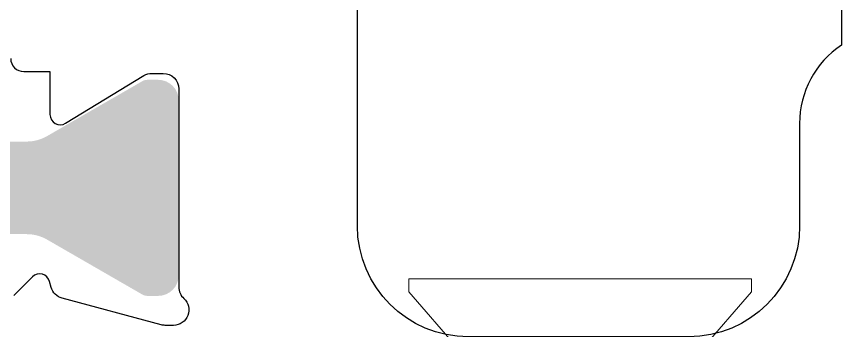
# Model space of a CAD drawing. Extents: x 0 to 79.8, y 0 to 38.2.
# Drawn here: x 26.064 to 26.694, y 29.712 to 29.952 of the extents above; entities that cross this region are included whole.
import ezdxf

# ---------------------------------------------------------------- set-up
doc = ezdxf.new("R2010")
doc.units = 0
doc.header["$MEASUREMENT"] = 0
doc.linetypes.add('SLD-Solid', pattern=[0])
doc.layers.get('0').update_dxf_attribs({"linetype": 'CONTINUOUS'})
for name, color, linetype in [('FRAME', 1, 'CONTINUOUS'), ('I-STRUT', 7, 'CONTINUOUS'), ('TEXT', 7, 'CONTINUOUS')]:
    doc.layers.add(name, color=color, linetype=linetype)

# ---------------------------------------------------------------- blocks, each defined once
blk = doc.blocks.new('3749-SILL')
at = {"layer": 'I-STRUT'}
h = blk.add_hatch(color=256, dxfattribs=at)
h.dxf.hatch_style = 1
edge = h.paths.add_edge_path()
edge.add_arc((0.9540000000000077, -0.5239998801021031), 0.06889742808219167, 59.999999999995, 119.9999999999948, ccw=False)
edge.add_line((0.9884487140411125, -0.4643329571275103), (0.985495967123299, -0.4694472648110448))
edge.add_arc((0.9540000000000077, -0.523999880102096), 0.06299193424657525, 30.000000000000625, 59.99999999999619, ccw=False)
edge.add_line((1.008552615291066, -0.4925039129788047), (1.013666922974593, -0.4895511660610055))
edge.add_arc((0.9540000000000077, -0.5239998801021031), 0.06889742808219167, 5.9117155615240335e-12, 30.000000000002785, ccw=False)
edge.add_line((1.022897428082203, -0.523999880102096), (1.01699193424659, -0.523999880102096))
edge.add_arc((0.9540000000000077, -0.523999880102096), 0.06299193424657525, -30.000000000000625, 0, ccw=False)
edge.add_line((1.008552615291066, -0.5554958472253873), (1.013666922974593, -0.5584485941432007))
edge.add_arc((0.9540000000000077, -0.5239998801021031), 0.06889742808219167, 323.1301023541607, 329.99999999999716, ccw=False)
edge.add_arc((1.040613909589055, -0.588960312293878), 0.03936995890410953, 143.1301023541601, 323.1301023541457)
edge.add_arc((0.9540000000000077, -0.5239998801021031), 0.1476373458904107, 323.1301023541566, 343.8304322988947)
edge.add_arc((1.103359578905156, -0.5673068348966197), 0.007873991780821906, 90, 163.8304322988909, ccw=False)
edge.add_line((1.103359578905156, -0.5594328431158004), (1.125148285231191, -0.5594328431158004))
edge.add_arc((1.125148285231191, -0.5909288102390864), 0.03149596712328762, 60.00000000001222, 90, ccw=False)
edge.add_line((1.140896268792829, -0.5636525025935555), (1.213589360971767, -0.6056218789312968))
edge.add_arc((1.21752635686218, -0.5988028020199128), 0.007873991780821906, 239.9999999999947, 270)
edge.add_line((1.21752635686218, -0.606676793800732), (1.225652716438361, -0.606676793800732))
edge.add_arc((1.225652716438361, -0.5909288102390864), 0.01574798356164381, 270, 360)
edge.add_line((1.241400700000014, -0.5909288102390864), (1.241400700000014, -0.4570709499651144))
edge.add_arc((1.225652716438361, -0.4570709499651144), 0.01574798356164381, 0, 90)
edge.add_line((1.225652716438361, -0.4413229664034688), (1.217526356862166, -0.4413229664034759))
edge.add_arc((1.217526356862166, -0.4491969581842881), 0.007873991780821906, 90, 119.9999999999416)
edge.add_line((1.213589360971767, -0.4423778812729111), (1.140896268792829, -0.4843472576106365))
edge.add_arc((1.125148285231191, -0.4570709499651144), 0.03149596712328762, 270, 299.9999999999958, ccw=False)
edge.add_line((1.125148285231191, -0.4885669170883986), (1.103359578905156, -0.4885669170883986))
edge.add_arc((1.103359578905156, -0.4806929253075793), 0.007873991780821906, 196.1695677010595, 270, ccw=False)
edge.add_arc((0.9540000000000077, -0.5239998801021031), 0.1476373458904107, 16.16956770111066, 90)
edge.add_arc((0.9540000000000077, -0.5239998801021031), 0.1476373458904107, 90, 163.8304322988893)
edge.add_arc((0.8046404210948594, -0.4806929253075793), 0.007873991780821906, 270, 343.8304322989405, ccw=False)
edge.add_line((0.8046404210948594, -0.4885669170883986), (0.7828517147688245, -0.4885669170883986))
edge.add_arc((0.7828517147688245, -0.4570709499651144), 0.03149596712328762, 239.9999999999818, 270, ccw=False)
edge.add_line((0.7671037312071718, -0.4843472576106365), (0.6944106390282485, -0.4423778812729111))
edge.add_arc((0.6904736431378353, -0.4491969581842881), 0.007873991780821906, 59.99999999996886, 90)
edge.add_line((0.6904736431378353, -0.4413229664034688), (0.6823472835616542, -0.4413229664034759))
edge.add_arc((0.6823472835616542, -0.4570709499651144), 0.01574798356164381, 90, 180)
edge.add_line((0.6665993000000014, -0.4570709499651144), (0.6665993000000014, -0.5909288102390864))
edge.add_arc((0.6823472835616542, -0.5909288102390864), 0.01574798356164381, 180, 270)
edge.add_line((0.6823472835616542, -0.606676793800732), (0.6904736431378353, -0.606676793800732))
edge.add_arc((0.6904736431378353, -0.5988028020199128), 0.007873991780821906, 270, 300.0000000000052)
edge.add_line((0.6944106390282485, -0.6056218789312968), (0.767103731207186, -0.5636525025935555))
edge.add_arc((0.7828517147688245, -0.5909288102390864), 0.03149596712328762, 90, 119.9999999999878, ccw=False)
edge.add_line((0.7828517147688245, -0.5594328431158004), (0.8046404210948594, -0.5594328431158004))
edge.add_arc((0.8046404210948594, -0.5673068348966197), 0.007873991780821906, 16.1695677011092, 90, ccw=False)
edge.add_arc((0.9540000000000077, -0.5239998801021031), 0.1476373458904107, 196.1695677011054, 216.8698976458435)
edge.add_arc((0.8673860904109603, -0.588960312293878), 0.03936995890410953, 216.8698976458544, 396.8698976458398)
edge.add_arc((0.9540000000000077, -0.5239998801021031), 0.06889742808219167, 209.9999999999977, 216.8698976458392, ccw=False)
edge.add_line((0.8943330770254221, -0.5584485941431936), (0.8994473847089637, -0.5554958472253873))
edge.add_arc((0.9540000000000077, -0.523999880102096), 0.06299193424657525, 180, 210.000000000007, ccw=False)
edge.add_line((0.8910080657534394, -0.523999880102096), (0.8851025719178125, -0.523999880102096))
edge.add_arc((0.9540000000000077, -0.5239998801021031), 0.06889742808219167, 149.9999999999972, 179.9999999999941, ccw=False)
edge.add_line((0.8943330770254221, -0.4895511660610055), (0.8994473847089637, -0.4925039129788047))
edge.add_arc((0.9540000000000077, -0.523999880102096), 0.06299193424657525, 119.99999999999261, 149.999999999993, ccw=False)
edge.add_line((0.9225040328767307, -0.4694472648110448), (0.9195512859589172, -0.4643329571275103))
blk.add_lwpolyline([(1.378000000000014, -0.5540004872134574), (1.378000000000014, -0.3659999999999997)])
for points in [[(1.112984422781551, -0.4250000000000043, 0.4142135623736153), (1.122984422781556, -0.4350000000000023), (1.143015414957006, -0.4350000000000023), (1.14301541495702, -0.4678652431251606, 0.5855240683197985), (1.154987054107721, -0.4745834136928337), (1.214738686567742, -0.4381108614683598, -0.1378721067474893), (1.220889869810634, -0.4363818418366989), (1.229594768500277, -0.436381841836706, -0.414213562373095), (1.241401043983444, -0.448188117319873), (1.241401043983444, -0.599811642884335, 0.213421765283858), (1.245336469144505, -0.6086115210648249, -0.6885002580693733), (1.237465618822384, -0.6292176747285172), (1.23114909415483, -0.6292176747285101, -0.06554346281524685), (1.228093405208057, -0.6288153856468188), (1.152290178489039, -0.6085039722637777, -0.2679491924307935), (1.143941881034337, -0.6001556748090753), (1.142747222235883, -0.5956971474755353, 0.5773502691896111), (1.129579032998421, -0.5921687418035848), (1.115263803031624, -0.6064839717703894, 0.1763269807084598)], [(1.748000000000019, -0.3119999999999976), (1.748000000000019, -0.4147658972593291, 0.2504916501726727), (1.716000000000008, -0.474632415447708), (1.716000000000008, -0.5530004872134668, -0.4142135623731071), (1.631000000000014, -0.6380004872134695), (1.462999999999994, -0.6380004872134624, -0.4142135623730828), (1.377999999999986, -0.5530004872134597)]]:
    blk.add_lwpolyline(points, format="xyb")
blk = doc.blocks.new('25559')
at = {"color": 7, "linetype": 'SLD-Solid', "lineweight": 15}
for p, q in [((0.00999998447932171, 0.1309999983434977), (0, 0.1309999983434977)), ((0, 0), (0, 0.1309999983434977)), ((0.08299998117713869, 0.06754206599828194), (0.00999998447932171, 0.1309999983434977)), ((0, -0.1309999983434977), (0, 0)), ((0.00999998447932171, -0.1309999983434977), (0.08299998117713869, -0.06754206599828194)), ((0, -0.1309999983434977), (0.00999998447932171, -0.1309999983434977))]:
    blk.add_line(p, q, dxfattribs=at)

msp = doc.modelspace()

# ---------------------------------------------------------------- block references
at = {"layer": 'FRAME'}
msp.add_blockref('3749-SILL', (24.94638191692447, 30.34502272606877), dxfattribs=at)
at = {"layer": 'TEXT', "rotation": 270}
msp.add_blockref('25559', (26.49460454075491, 29.7514513252713), dxfattribs=at)

doc.saveas('drawing.dxf')
